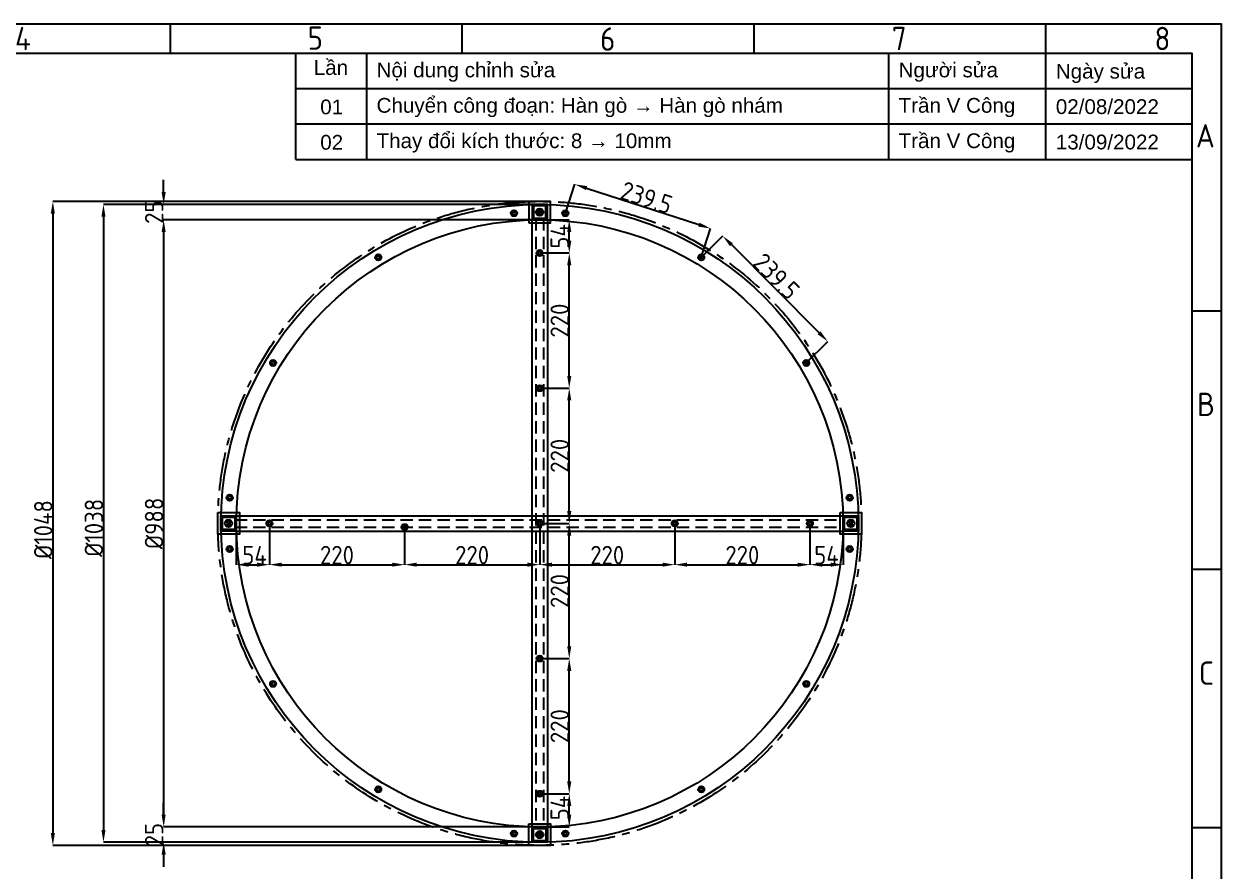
# Model space of a CAD drawing. Header units: millimetres. Extents: x -205945 to -46279, y 28253 to 108078.
# Drawn here: x -51304 to -49355, y 55566 to 56945 of the extents above; entities that cross this region are included whole.
import ezdxf

# ---------------------------------------------------------------- set-up
doc = ezdxf.new("R2010")
doc.units = ezdxf.units.MM
doc.header["$PDMODE"] = 2
for name, pattern in [('CENTER', [2, 1.25, -0.25, 0.25, -0.25]), ('CENTERX2', [4, 2.5, -0.5, 0.5, -0.5]), ('CONTPVMNIL', [0]), ('DASHEDX2', [1.5, 1, -0.5])]:
    doc.linetypes.add(name, pattern=pattern)
doc.layers.get('0').update_dxf_attribs({"linetype": 'CONTPVMNIL'})
doc.layers.get('DEFPOINTS').update_dxf_attribs({"color": 6})
for name, color, linetype in [('CENTER', 1, 'CENTERX2'), ('FRAME050', 6, 'Continuous'), ('hatch', 4, 'DASHEDX2'), ('MAIN', 7, 'Continuous')]:
    doc.layers.add(name, color=color, linetype=linetype)
doc.styles.add('ISOCP', font='isocp')
doc.styles.add('SLDTEXTSTYLE3', font='TXT', dxfattribs={"width": 0.65, "bigfont": 'bigfont'})
doc.styles.get("Standard").update_dxf_attribs({"font": 'isocp.shx'})
doc.dimstyles.new('Dim20$0', dxfattribs={"dimtxt": 20, "dimasz": 10, "dimexe": 0, "dimexo": 0, "dimgap": 0.6, "dimtad": 1, "dimtoh": 1, "dimdsep": 46, "dimtxsty": 'ISOCP', "dimcen": 0, "dimclrd": 3, "dimclre": 3, "dimclrt": 7, "dimadec": 3, "dimazin": 2, "dimtp": 0.05, "dimtm": 0.05, "dimtfac": 0.7, "dimtofl": 0, "dimtmove": 0, "dimatfit": 3, "dimfxl": 0, "dimtolj": 1, "dimarcsym": 0})

# ---------------------------------------------------------------- blocks, each defined once
blk = doc.blocks.new('*D725')
at = {"color": 3, "lineweight": -2, "ltscale": 50, "transparency": 16777216}
for p, q in [((-50422.9, 56636.9), (-50407.6, 56683.9)), ((-50388.6, 56677.7), (-50205.4, 56618.2)), ((-50201.7, 56565), (-50186.4, 56612))]:
    blk.add_line(p, q, dxfattribs=at)
at = {"color": 3, "ltscale": 50, "transparency": 16777216}
for points in [[(-50387.5, 56680.9), (-50389.6, 56674.6), (-50407.6, 56683.9)], [(-50204.4, 56621.4), (-50206.5, 56615), (-50186.4, 56612)]]:
    blk.add_solid(points, dxfattribs=at)
at = {"layer": 'DEFPOINTS', "color": 0, "ltscale": 50, "transparency": 16777216}
for p in [(-50422.9, 56636.9, 0), (-50186.4, 56612), (-50201.7, 56565, 0)]:
    blk.add_point(p, dxfattribs=at)
at = {"color": 7, "ltscale": 50, "transparency": 16777216, "insert": (-50290.7, 56662.3), "char_height": 30, "attachment_point": 5, "rotation": 341.9957, "style": 'ISOCP'}
blk.add_mtext('\\A1;239.5', dxfattribs=at)
blk = doc.blocks.new('*D726')
at = {"color": 3, "lineweight": -2, "ltscale": 50, "transparency": 16777216}
for p, q in [((-50201.7, 56565), (-50166.7, 56599.8)), ((-50152.6, 56585.7), (-50009.7, 56442.2)), ((-50030.7, 56393.2), (-49995.6, 56428.1))]:
    blk.add_line(p, q, dxfattribs=at)
at = {"color": 3, "ltscale": 50, "transparency": 16777216}
for points in [[(-50150.2, 56588), (-50154.9, 56583.3), (-50166.7, 56599.8)], [(-50007.4, 56444.6), (-50012.1, 56439.9), (-49995.6, 56428.1)]]:
    blk.add_solid(points, dxfattribs=at)
at = {"layer": 'DEFPOINTS', "color": 0, "ltscale": 50, "transparency": 16777216}
for p in [(-50201.7, 56565, 0), (-49995.6, 56428.1), (-50030.7, 56393.2, 0)]:
    blk.add_point(p, dxfattribs=at)
at = {"color": 7, "ltscale": 50, "transparency": 16777216, "insert": (-50079.3, 56534.2), "char_height": 30, "attachment_point": 5, "rotation": 314.877, "style": 'ISOCP'}
blk.add_mtext('\\A1;239.5', dxfattribs=at)
blk = doc.blocks.new('*D727')
at = {"color": 3, "lineweight": -2, "ltscale": 50, "transparency": 16777216}
for p, q in [((-50958.7, 56132.1), (-50958.7, 56064.9)), ((-50904.7, 56132.1), (-50904.7, 56064.9)), ((-50938.7, 56064.9), (-50924.7, 56064.9))]:
    blk.add_line(p, q, dxfattribs=at)
at = {"color": 3, "ltscale": 50, "transparency": 16777216}
for points in [[(-50938.7, 56068.2), (-50938.7, 56061.6), (-50958.7, 56064.9)], [(-50924.7, 56068.2), (-50924.7, 56061.6), (-50904.7, 56064.9)]]:
    blk.add_solid(points, dxfattribs=at)
at = {"layer": 'DEFPOINTS', "color": 0, "ltscale": 50, "transparency": 16777216}
for p in [(-50958.7, 56132.1, 0), (-50904.7, 56132.1, 0), (-50904.7, 56064.9)]:
    blk.add_point(p, dxfattribs=at)
at = {"color": 7, "ltscale": 50, "transparency": 16777216, "insert": (-50928.9, 56080.5), "char_height": 30, "attachment_point": 5, "style": 'ISOCP'}
blk.add_mtext('\\A1;54', dxfattribs=at)
blk = doc.blocks.new('*D728')
at = {"color": 3, "lineweight": -2, "ltscale": 50, "transparency": 16777216}
for p, q in [((-50904.7, 56132.1), (-50904.7, 56064.9)), ((-50684.7, 56132.1), (-50684.7, 56064.9)), ((-50884.7, 56064.9), (-50704.7, 56064.9))]:
    blk.add_line(p, q, dxfattribs=at)
at = {"color": 3, "ltscale": 50, "transparency": 16777216}
for points in [[(-50884.7, 56068.2), (-50884.7, 56061.6), (-50904.7, 56064.9)], [(-50704.7, 56068.2), (-50704.7, 56061.6), (-50684.7, 56064.9)]]:
    blk.add_solid(points, dxfattribs=at)
at = {"layer": 'DEFPOINTS', "color": 0, "ltscale": 50, "transparency": 16777216}
for p in [(-50904.7, 56132.1), (-50684.7, 56132.1, 0), (-50684.7, 56064.9)]:
    blk.add_point(p, dxfattribs=at)
at = {"color": 7, "ltscale": 50, "transparency": 16777216, "insert": (-50794.7, 56080.5), "char_height": 30, "attachment_point": 5, "style": 'ISOCP'}
blk.add_mtext('\\A1;220', dxfattribs=at)
blk = doc.blocks.new('*D729')
at = {"color": 3, "lineweight": -2, "ltscale": 50, "transparency": 16777216}
for p, q in [((-50684.7, 56132.1), (-50684.7, 56064.9)), ((-50464.7, 56132.1), (-50464.7, 56064.9)), ((-50664.7, 56064.9), (-50484.7, 56064.9))]:
    blk.add_line(p, q, dxfattribs=at)
at = {"color": 3, "ltscale": 50, "transparency": 16777216}
for points in [[(-50664.7, 56068.2), (-50664.7, 56061.6), (-50684.7, 56064.9)], [(-50484.7, 56068.2), (-50484.7, 56061.6), (-50464.7, 56064.9)]]:
    blk.add_solid(points, dxfattribs=at)
at = {"layer": 'DEFPOINTS', "color": 0, "ltscale": 50, "transparency": 16777216}
for p in [(-50684.7, 56132.1), (-50464.7, 56132.1, 0), (-50464.7, 56064.9)]:
    blk.add_point(p, dxfattribs=at)
at = {"color": 7, "ltscale": 50, "transparency": 16777216, "insert": (-50574.7, 56080.5), "char_height": 30, "attachment_point": 5, "style": 'ISOCP'}
blk.add_mtext('\\A1;220', dxfattribs=at)
blk = doc.blocks.new('*D730')
at = {"color": 3, "lineweight": -2, "ltscale": 50, "transparency": 16777216}
for p, q in [((-50464.7, 56132.1), (-50464.7, 56064.9)), ((-50244.7, 56132.1), (-50244.7, 56064.9)), ((-50444.7, 56064.9), (-50264.7, 56064.9))]:
    blk.add_line(p, q, dxfattribs=at)
at = {"color": 3, "ltscale": 50, "transparency": 16777216}
for points in [[(-50444.7, 56068.2), (-50444.7, 56061.6), (-50464.7, 56064.9)], [(-50264.7, 56068.2), (-50264.7, 56061.6), (-50244.7, 56064.9)]]:
    blk.add_solid(points, dxfattribs=at)
at = {"layer": 'DEFPOINTS', "color": 0, "ltscale": 50, "transparency": 16777216}
for p in [(-50464.7, 56132.1), (-50244.7, 56132.1, 0), (-50244.7, 56064.9)]:
    blk.add_point(p, dxfattribs=at)
at = {"color": 7, "ltscale": 50, "transparency": 16777216, "insert": (-50354.7, 56080.5), "char_height": 30, "attachment_point": 5, "style": 'ISOCP'}
blk.add_mtext('\\A1;220', dxfattribs=at)
blk = doc.blocks.new('*D731')
at = {"color": 3, "lineweight": -2, "ltscale": 50, "transparency": 16777216}
for p, q in [((-50244.7, 56132.1), (-50244.7, 56064.9)), ((-50024.7, 56132.1), (-50024.7, 56064.9)), ((-50224.7, 56064.9), (-50044.7, 56064.9))]:
    blk.add_line(p, q, dxfattribs=at)
at = {"color": 3, "ltscale": 50, "transparency": 16777216}
for points in [[(-50224.7, 56068.2), (-50224.7, 56061.6), (-50244.7, 56064.9)], [(-50044.7, 56068.2), (-50044.7, 56061.6), (-50024.7, 56064.9)]]:
    blk.add_solid(points, dxfattribs=at)
at = {"layer": 'DEFPOINTS', "color": 0, "ltscale": 50, "transparency": 16777216}
for p in [(-50244.7, 56132.1), (-50024.7, 56132.1, 0), (-50024.7, 56064.9)]:
    blk.add_point(p, dxfattribs=at)
at = {"color": 7, "ltscale": 50, "transparency": 16777216, "insert": (-50134.7, 56080.5), "char_height": 30, "attachment_point": 5, "style": 'ISOCP'}
blk.add_mtext('\\A1;220', dxfattribs=at)
blk = doc.blocks.new('*D732')
at = {"color": 3, "lineweight": -2, "ltscale": 50, "transparency": 16777216}
for p, q in [((-50024.7, 56132.1), (-50024.7, 56064.9)), ((-49970.7, 56132.1), (-49970.7, 56064.9)), ((-50004.7, 56064.9), (-49990.7, 56064.9))]:
    blk.add_line(p, q, dxfattribs=at)
at = {"color": 3, "ltscale": 50, "transparency": 16777216}
for points in [[(-50004.7, 56068.2), (-50004.7, 56061.6), (-50024.7, 56064.9)], [(-49990.7, 56068.2), (-49990.7, 56061.6), (-49970.7, 56064.9)]]:
    blk.add_solid(points, dxfattribs=at)
at = {"layer": 'DEFPOINTS', "color": 0, "ltscale": 50, "transparency": 16777216}
for p in [(-50024.7, 56132.1), (-49970.7, 56132.1, 0), (-49970.7, 56064.9)]:
    blk.add_point(p, dxfattribs=at)
at = {"color": 7, "ltscale": 50, "transparency": 16777216, "insert": (-49997.7, 56080.5), "char_height": 30, "attachment_point": 5, "style": 'ISOCP'}
blk.add_mtext('\\A1;54', dxfattribs=at)
blk = doc.blocks.new('*D733')
at = {"color": 3, "lineweight": -2, "ltscale": 50, "transparency": 16777216}
for p, q in [((-50464.7, 55692.1), (-50416.5, 55692.1)), ((-50416.5, 55658.1), (-50416.5, 55672.1)), ((-50464.7, 55638.1), (-50416.5, 55638.1))]:
    blk.add_line(p, q, dxfattribs=at)
at = {"color": 3, "ltscale": 50, "transparency": 16777216}
for points in [[(-50419.9, 55672.1), (-50413.2, 55672.1), (-50416.5, 55692.1)], [(-50419.9, 55658.1), (-50413.2, 55658.1), (-50416.5, 55638.1)]]:
    blk.add_solid(points, dxfattribs=at)
at = {"layer": 'DEFPOINTS', "color": 0, "ltscale": 50, "transparency": 16777216}
for p in [(-50464.7, 55692.1, 0), (-50416.5, 55692.1), (-50464.7, 55638.1, 0)]:
    blk.add_point(p, dxfattribs=at)
at = {"color": 7, "ltscale": 50, "transparency": 16777216, "insert": (-50432.1, 55668.9), "char_height": 30, "attachment_point": 5, "rotation": 90, "style": 'ISOCP'}
blk.add_mtext('\\A1;54', dxfattribs=at)
blk = doc.blocks.new('*D734')
at = {"color": 3, "lineweight": -2, "ltscale": 50, "transparency": 16777216}
for p, q in [((-50464.7, 55912.1), (-50416.5, 55912.1)), ((-50416.5, 55712.1), (-50416.5, 55892.1)), ((-50464.7, 55692.1), (-50416.5, 55692.1))]:
    blk.add_line(p, q, dxfattribs=at)
at = {"color": 3, "ltscale": 50, "transparency": 16777216}
for points in [[(-50419.9, 55892.1), (-50413.2, 55892.1), (-50416.5, 55912.1)], [(-50419.9, 55712.1), (-50413.2, 55712.1), (-50416.5, 55692.1)]]:
    blk.add_solid(points, dxfattribs=at)
at = {"layer": 'DEFPOINTS', "color": 0, "ltscale": 50, "transparency": 16777216}
for p in [(-50464.7, 55912.1, 0), (-50416.5, 55912.1), (-50464.7, 55692.1)]:
    blk.add_point(p, dxfattribs=at)
at = {"color": 7, "ltscale": 50, "transparency": 16777216, "insert": (-50432.1, 55802.1), "char_height": 30, "attachment_point": 5, "rotation": 90, "style": 'ISOCP'}
blk.add_mtext('\\A1;220', dxfattribs=at)
blk = doc.blocks.new('*D735')
at = {"color": 3, "lineweight": -2, "ltscale": 50, "transparency": 16777216}
for p, q in [((-50464.7, 56132.1), (-50416.5, 56132.1)), ((-50416.5, 55932.1), (-50416.5, 56112.1)), ((-50464.7, 55912.1), (-50416.5, 55912.1))]:
    blk.add_line(p, q, dxfattribs=at)
at = {"color": 3, "ltscale": 50, "transparency": 16777216}
for points in [[(-50419.9, 56112.1), (-50413.2, 56112.1), (-50416.5, 56132.1)], [(-50419.9, 55932.1), (-50413.2, 55932.1), (-50416.5, 55912.1)]]:
    blk.add_solid(points, dxfattribs=at)
at = {"layer": 'DEFPOINTS', "color": 0, "ltscale": 50, "transparency": 16777216}
for p in [(-50464.7, 56132.1), (-50416.5, 56132.1), (-50464.7, 55912.1, 0)]:
    blk.add_point(p, dxfattribs=at)
at = {"color": 7, "ltscale": 50, "transparency": 16777216, "insert": (-50432.1, 56022.1), "char_height": 30, "attachment_point": 5, "rotation": 90, "style": 'ISOCP'}
blk.add_mtext('\\A1;220', dxfattribs=at)
blk = doc.blocks.new('*D736')
at = {"color": 3, "lineweight": -2, "ltscale": 50, "transparency": 16777216}
for p, q in [((-50464.7, 56352.1), (-50416.5, 56352.1)), ((-50416.5, 56152.1), (-50416.5, 56332.1)), ((-50464.7, 56132.1), (-50416.5, 56132.1))]:
    blk.add_line(p, q, dxfattribs=at)
at = {"color": 3, "ltscale": 50, "transparency": 16777216}
for points in [[(-50419.9, 56332.1), (-50413.2, 56332.1), (-50416.5, 56352.1)], [(-50419.9, 56152.1), (-50413.2, 56152.1), (-50416.5, 56132.1)]]:
    blk.add_solid(points, dxfattribs=at)
at = {"layer": 'DEFPOINTS', "color": 0, "ltscale": 50, "transparency": 16777216}
for p in [(-50464.7, 56352.1, 0), (-50416.5, 56352.1), (-50464.7, 56132.1)]:
    blk.add_point(p, dxfattribs=at)
at = {"color": 7, "ltscale": 50, "transparency": 16777216, "insert": (-50432.1, 56242.1), "char_height": 30, "attachment_point": 5, "rotation": 90, "style": 'ISOCP'}
blk.add_mtext('\\A1;220', dxfattribs=at)
blk = doc.blocks.new('*D737')
at = {"color": 3, "lineweight": -2, "ltscale": 50, "transparency": 16777216}
for p, q in [((-50464.7, 56572.1), (-50416.5, 56572.1)), ((-50416.5, 56372.1), (-50416.5, 56552.1)), ((-50464.7, 56352.1), (-50416.5, 56352.1))]:
    blk.add_line(p, q, dxfattribs=at)
at = {"color": 3, "ltscale": 50, "transparency": 16777216}
for points in [[(-50419.9, 56552.1), (-50413.2, 56552.1), (-50416.5, 56572.1)], [(-50419.9, 56372.1), (-50413.2, 56372.1), (-50416.5, 56352.1)]]:
    blk.add_solid(points, dxfattribs=at)
at = {"layer": 'DEFPOINTS', "color": 0, "ltscale": 50, "transparency": 16777216}
for p in [(-50464.7, 56572.1, 0), (-50416.5, 56572.1), (-50464.7, 56352.1, 0)]:
    blk.add_point(p, dxfattribs=at)
at = {"color": 7, "ltscale": 50, "transparency": 16777216, "insert": (-50432.1, 56462.1), "char_height": 30, "attachment_point": 5, "rotation": 90, "style": 'ISOCP'}
blk.add_mtext('\\A1;220', dxfattribs=at)
blk = doc.blocks.new('*D738')
at = {"color": 3, "lineweight": -2, "ltscale": 50, "transparency": 16777216}
for p, q in [((-50464.7, 56626.1), (-50416.5, 56626.1)), ((-50416.5, 56592.1), (-50416.5, 56606.1)), ((-50464.7, 56572.1), (-50416.5, 56572.1))]:
    blk.add_line(p, q, dxfattribs=at)
at = {"color": 3, "ltscale": 50, "transparency": 16777216}
for points in [[(-50419.9, 56606.1), (-50413.2, 56606.1), (-50416.5, 56626.1)], [(-50419.9, 56592.1), (-50413.2, 56592.1), (-50416.5, 56572.1)]]:
    blk.add_solid(points, dxfattribs=at)
at = {"layer": 'DEFPOINTS', "color": 0, "ltscale": 50, "transparency": 16777216}
for p in [(-50464.7, 56626.1, 0), (-50416.5, 56626.1), (-50464.7, 56572.1, 0)]:
    blk.add_point(p, dxfattribs=at)
at = {"color": 7, "ltscale": 50, "transparency": 16777216, "insert": (-50432.1, 56599.1), "char_height": 30, "attachment_point": 5, "rotation": 90, "style": 'ISOCP'}
blk.add_mtext('\\A1;54', dxfattribs=at)
blk = doc.blocks.new('*D739')
at = {"color": 3, "lineweight": -2, "ltscale": 50, "transparency": 16777216}
for p, q in [((-51076.9, 56671.1), (-51076.9, 56691.1)), ((-50477.2, 56651.1), (-51076.9, 56651.1)), ((-50477.2, 56626.1), (-51076.9, 56626.1)), ((-51076.9, 56606.1), (-51076.9, 56586.1))]:
    blk.add_line(p, q, dxfattribs=at)
at = {"color": 3, "ltscale": 50, "transparency": 16777216}
for points in [[(-51080.2, 56671.1), (-51073.6, 56671.1), (-51076.9, 56651.1)], [(-51080.2, 56606.1), (-51073.6, 56606.1), (-51076.9, 56626.1)]]:
    blk.add_solid(points, dxfattribs=at)
at = {"layer": 'DEFPOINTS', "color": 0, "ltscale": 50, "transparency": 16777216}
for p in [(-50477.2, 56651.1, 0), (-51076.9, 56626.1), (-50477.2, 56626.1, 0)]:
    blk.add_point(p, dxfattribs=at)
at = {"color": 7, "ltscale": 50, "transparency": 16777216, "insert": (-51092.5, 56638.6), "char_height": 30, "attachment_point": 5, "rotation": 90, "style": 'ISOCP'}
blk.add_mtext('\\A1;25', dxfattribs=at)
blk = doc.blocks.new('*D740')
at = {"color": 3, "lineweight": -2, "ltscale": 50, "transparency": 16777216}
for p, q in [((-50464.7, 56626.1), (-51076.9, 56626.1)), ((-51076.9, 56606.1), (-51076.9, 55658.1)), ((-50464.7, 55638.1), (-51076.9, 55638.1))]:
    blk.add_line(p, q, dxfattribs=at)
at = {"color": 3, "ltscale": 50, "transparency": 16777216}
for points in [[(-51080.2, 56606.1), (-51073.6, 56606.1), (-51076.9, 56626.1)], [(-51080.2, 55658.1), (-51073.6, 55658.1), (-51076.9, 55638.1)]]:
    blk.add_solid(points, dxfattribs=at)
at = {"layer": 'DEFPOINTS', "color": 0, "ltscale": 50, "transparency": 16777216}
for p in [(-50464.7, 56626.1, 0), (-51076.9, 55638.1), (-50464.7, 55638.1, 0)]:
    blk.add_point(p, dxfattribs=at)
at = {"color": 7, "ltscale": 50, "transparency": 16777216, "insert": (-51092.5, 56132.1), "char_height": 30, "attachment_point": 5, "rotation": 90, "style": 'ISOCP'}
blk.add_mtext('\\A1;%%C988', dxfattribs=at)
blk = doc.blocks.new('*D741')
at = {"color": 3, "lineweight": -2, "ltscale": 50, "transparency": 16777216}
for p, q in [((-51076.9, 55658.1), (-51076.9, 55678.1)), ((-50464.7, 55638.1), (-51076.9, 55638.1)), ((-50464.7, 55613.1), (-51076.9, 55613.1)), ((-51076.9, 55593.1), (-51076.9, 55573.1))]:
    blk.add_line(p, q, dxfattribs=at)
at = {"color": 3, "ltscale": 50, "transparency": 16777216}
for points in [[(-51080.2, 55658.1), (-51073.6, 55658.1), (-51076.9, 55638.1)], [(-51080.2, 55593.1), (-51073.6, 55593.1), (-51076.9, 55613.1)]]:
    blk.add_solid(points, dxfattribs=at)
at = {"layer": 'DEFPOINTS', "color": 0, "ltscale": 50, "transparency": 16777216}
for p in [(-50464.7, 55638.1, 0), (-51076.9, 55613.1), (-50464.7, 55613.1, 0)]:
    blk.add_point(p, dxfattribs=at)
at = {"color": 7, "ltscale": 50, "transparency": 16777216, "insert": (-51092.5, 55625.6), "char_height": 30, "attachment_point": 5, "rotation": 90, "style": 'ISOCP'}
blk.add_mtext('\\A1;25', dxfattribs=at)
blk = doc.blocks.new('*D742')
at = {"color": 3, "lineweight": -2, "ltscale": 50, "transparency": 16777216}
for p, q in [((-50464.7, 56651.1), (-51174.9, 56651.1)), ((-51174.9, 56631.1), (-51174.9, 55633.1)), ((-50464.7, 55613.1), (-51174.9, 55613.1))]:
    blk.add_line(p, q, dxfattribs=at)
at = {"color": 3, "ltscale": 50, "transparency": 16777216}
for points in [[(-51178.2, 56631.1), (-51171.6, 56631.1), (-51174.9, 56651.1)], [(-51178.2, 55633.1), (-51171.6, 55633.1), (-51174.9, 55613.1)]]:
    blk.add_solid(points, dxfattribs=at)
at = {"layer": 'DEFPOINTS', "color": 0, "ltscale": 50, "transparency": 16777216}
for p in [(-50464.7, 56651.1, 0), (-51174.9, 55613.1), (-50464.7, 55613.1, 0)]:
    blk.add_point(p, dxfattribs=at)
at = {"color": 7, "ltscale": 50, "transparency": 16777216, "insert": (-51190.5, 56124.9), "char_height": 30, "attachment_point": 5, "rotation": 90, "style": 'ISOCP'}
blk.add_mtext('\\A1;%%C1038', dxfattribs=at)
blk = doc.blocks.new('*D743')
at = {"color": 3, "lineweight": -2, "ltscale": 50, "transparency": 16777216}
for p, q in [((-50464.7, 56656.1), (-51257.3, 56656.1)), ((-51257.3, 56636.1), (-51257.3, 55628.1)), ((-50464.7, 55608.1), (-51257.3, 55608.1))]:
    blk.add_line(p, q, dxfattribs=at)
at = {"color": 3, "ltscale": 50, "transparency": 16777216}
for points in [[(-51260.7, 56636.1), (-51254, 56636.1), (-51257.3, 56656.1)], [(-51260.7, 55628.1), (-51254, 55628.1), (-51257.3, 55608.1)]]:
    blk.add_solid(points, dxfattribs=at)
at = {"layer": 'DEFPOINTS', "color": 0, "ltscale": 50, "transparency": 16777216}
for p in [(-50464.7, 56656.1, 0), (-51257.3, 55608.1), (-50464.7, 55608.1, 0)]:
    blk.add_point(p, dxfattribs=at)
at = {"color": 7, "ltscale": 50, "transparency": 16777216, "insert": (-51272.9, 56122.1), "char_height": 30, "attachment_point": 5, "rotation": 90, "style": 'ISOCP'}
blk.add_mtext('\\A1;%%C1048', dxfattribs=at)
blk = doc.blocks.new('ẢERHAEEH')
at = {"layer": 'FRAME050'}
for p, q in [((-142.56, 213.96), (-142.56, 217.92)), ((-102.96, 213.96), (-102.96, 217.92)), ((-63.36, 213.96), (-63.36, 217.92)), ((-23.76, 213.96), (-23.76, 217.92)), ((0, 178.96), (-3.96, 178.96)), ((0, 143.96), (-3.96, 143.96)), ((-3.96, 108.96), (0, 108.96))]:
    blk.add_line(p, q, dxfattribs=at)
at = {"layer": 'MAIN', "color": 7, "linetype": 'Continuous'}
blk.add_lwpolyline([(-300.96, 213.96), (-3.96, 213.96), (-3.96, 3.96), (-300.96, 3.96)], close=True, dxfattribs=at)
at = {"layer": 'FRAME050', "style": 'ISOCP'}
for s, p in [('4', (-163.63, 214.36)), ('5', (-123.93, 214.42)), ('6', (-84.25, 214.28)), ('7', (-44.67, 214.36)), ('8', (-9.03, 214.36)), ('A', (-3.41, 201.17)), ('B', (-3.25, 164.74)), ('C', (-3.01, 128.3))]:
    blk.add_text(s, height=3.17, dxfattribs=at).set_placement(p)

msp = doc.modelspace()

# ---------------------------------------------------------------- linework, layer by layer
at = {"ltscale": 50}
for p, q in [((-50465.173, 56642.077, 0), (-50465.173, 56635.077, 0)), ((-50464.173, 56642.077, 0), (-50464.173, 56635.077, 0)), ((-50477.173, 55638.077, 0), (-50477.173, 56626.077, 0)), ((-50452.173, 56626.077, 0), (-50452.173, 55638.077, 0)), ((-50958.673, 56144.577, 0), (-49970.673, 56144.577, 0)), ((-50974.673, 56132.577, 0), (-50967.673, 56132.577, 0)), ((-50974.673, 56131.577, 0), (-50967.673, 56131.577, 0)), ((-50958.673, 56119.577, 0), (-49970.673, 56119.577, 0)), ((-49961.673, 56132.577, 0), (-49954.673, 56132.577, 0)), ((-49961.673, 56131.577, 0), (-49954.673, 56131.577, 0)), ((-50465.173, 55629.077, 0), (-50465.173, 55622.077, 0)), ((-50464.173, 55629.077, 0), (-50464.173, 55622.077, 0))]:
    msp.add_line(p, q, dxfattribs=at)
at = {"ltscale": 50, "elevation": 0}
for points in [[(-50482.173, 56621.077), (-50447.173, 56621.077), (-50447.173, 56656.077), (-50482.173, 56656.077)], [(-50477.173, 56626.077), (-50452.173, 56626.077), (-50452.173, 56651.077), (-50477.173, 56651.077)], [(-50474.673, 56628.577), (-50454.673, 56628.577), (-50454.673, 56648.577), (-50474.673, 56648.577)], [(-50988.673, 56149.577), (-50953.673, 56149.577), (-50953.673, 56114.577), (-50988.673, 56114.577)], [(-50983.673, 56144.577), (-50958.673, 56144.577), (-50958.673, 56119.577), (-50983.673, 56119.577)], [(-50981.173, 56142.077), (-50961.173, 56142.077), (-50961.173, 56122.077), (-50981.173, 56122.077)], [(-49975.673, 56149.577), (-49940.673, 56149.577), (-49940.673, 56114.577), (-49975.673, 56114.577)], [(-49970.673, 56144.577), (-49945.673, 56144.577), (-49945.673, 56119.577), (-49970.673, 56119.577)], [(-49968.173, 56142.077), (-49948.173, 56142.077), (-49948.173, 56122.077), (-49968.173, 56122.077)], [(-50482.173, 55643.077), (-50447.173, 55643.077), (-50447.173, 55608.077), (-50482.173, 55608.077)], [(-50477.173, 55638.077), (-50452.173, 55638.077), (-50452.173, 55613.077), (-50477.173, 55613.077)], [(-50474.673, 55635.577), (-50454.673, 55635.577), (-50454.673, 55615.577), (-50474.673, 55615.577)]]:
    msp.add_lwpolyline(points, close=True, dxfattribs=at)
at = {"ltscale": 3}
msp.add_circle((-50464.673, 56132.077, 0), 519, dxfattribs=at)
at = {"ltscale": 50}
for centre, radius in [((-50506.454, 56636.851, 0), 5), ((-50464.673, 56638.577, 0), 6), ((-50422.891, 56636.851, 0), 5), ((-50464.673, 56132.077, 0), 494), ((-50506.454, 56636.851, 0), 2.5), ((-50422.891, 56636.851, 0), 2.5), ((-50727.634, 56564.966, 0), 5), ((-50727.634, 56564.966, 0), 2.5), ((-50464.673, 56572.077, 0), 5), ((-50464.673, 56572.077, 0), 2.5), ((-50201.711, 56564.966, 0), 5), ((-50201.711, 56564.966, 0), 2.5), ((-50898.687, 56393.178, 0), 5), ((-50898.687, 56393.178, 0), 2.5), ((-50030.658, 56393.178, 0), 5), ((-50030.658, 56393.178, 0), 2.5), ((-50464.673, 56352.077, 0), 5), ((-50464.673, 56352.077, 0), 2.5), ((-50969.446, 56173.857, 0), 5), ((-50969.446, 56173.857, 0), 2.5), ((-49959.899, 56173.857, 0), 5), ((-49959.899, 56173.857, 0), 2.5), ((-50971.173, 56132.077, 0), 6), ((-50904.673, 56132.077, 0), 5), ((-50904.673, 56132.077, 0), 2.5), ((-50464.673, 56132.077, 0), 5), ((-50464.673, 56132.077, 0), 2.5), ((-50244.673, 56132.077, 0), 5), ((-50244.673, 56132.077, 0), 2.5), ((-50024.673, 56132.077, 0), 5), ((-50024.673, 56132.077, 0), 2.5), ((-49958.173, 56132.077, 0), 6), ((-50684.673, 56126.077, 0), 5), ((-50684.673, 56126.077, 0), 2.5), ((-50969.446, 56090.297, 0), 5), ((-49959.899, 56090.297, 0), 5), ((-50969.446, 56090.297, 0), 2.5), ((-49959.899, 56090.297, 0), 2.5), ((-50464.673, 55912.077, 0), 5), ((-50464.673, 55912.077, 0), 2.5), ((-50898.687, 55870.976, 0), 5), ((-50898.687, 55870.976, 0), 2.5), ((-50030.658, 55870.976, 0), 5), ((-50030.658, 55870.976, 0), 2.5), ((-50727.634, 55699.187, 0), 5), ((-50727.634, 55699.187, 0), 2.5), ((-50464.673, 55692.077, 0), 5), ((-50464.673, 55692.077, 0), 2.5), ((-50201.711, 55699.187, 0), 5), ((-50201.711, 55699.187, 0), 2.5), ((-50506.454, 55627.303, 0), 5), ((-50506.454, 55627.303, 0), 2.5), ((-50464.673, 55625.577, 0), 6), ((-50422.891, 55627.303, 0), 5), ((-50422.891, 55627.303, 0), 2.5)]:
    msp.add_circle(centre, radius, dxfattribs=at)
for centre, start, end in [((-50464.673, 56638.577, 0), 98.213211, 261.786789), ((-50464.673, 56638.577, 0), 278.213211, 81.786789), ((-50971.173, 56132.077, 0), 8.213211, 171.786789), ((-49958.173, 56132.077, 0), 8.213211, 171.786789), ((-50971.173, 56132.077, 0), 188.213211, 351.786789), ((-49958.173, 56132.077, 0), 188.213211, 351.786789), ((-50464.673, 55625.577, 0), 98.213211, 261.786789), ((-50464.673, 55625.577, 0), 278.213211, 81.786789)]:
    msp.add_arc(centre, 3.5, start, end, dxfattribs=at)
at = {"layer": 'CENTER', "color": 1, "linetype": 'CENTER', "ltscale": 50}
msp.add_circle((-50464.673, 56132.077, 0), 524, dxfattribs=at)
at = {"layer": 'DEFPOINTS', "ltscale": 30}
msp.add_lwpolyline([(-53014.326, 56944.823), (-49355.286, 56944.823), (-49355.286, 54329.783), (-53014.326, 54329.783)], close=True, dxfattribs=at)
at = {"layer": 'hatch', "ltscale": 20}
for p, q in [((-50470.673, 56628.577, 0), (-50470.673, 55635.577, 0)), ((-50458.673, 56628.577, 0), (-50458.673, 55635.577, 0)), ((-50961.173, 56138.077, 0), (-49968.173, 56138.077, 0)), ((-50961.173, 56126.077, 0), (-49968.173, 56126.077, 0))]:
    msp.add_line(p, q, dxfattribs=at)
at = {"layer": 'MAIN'}
for p, q in [((-50861.55, 56839.703), (-50861.55, 56897.303)), ((-50746.35, 56839.703), (-50746.35, 56897.303)), ((-49896.418, 56839.703), (-49896.418, 56897.303)), ((-49640.406, 56839.703), (-49640.406, 56897.303)), ((-50861.55, 56839.703), (-49402.806, 56839.703)), ((-50861.55, 56782.103), (-50861.55, 56839.703)), ((-50746.35, 56782.103), (-50746.35, 56839.703)), ((-49896.418, 56782.103), (-49896.418, 56839.703)), ((-49640.406, 56782.103), (-49640.406, 56839.703)), ((-50861.55, 56782.103), (-49402.806, 56782.103)), ((-50861.55, 56724.503), (-50861.55, 56782.103)), ((-50746.35, 56724.503), (-50746.35, 56782.103)), ((-49896.418, 56724.503), (-49896.418, 56782.103)), ((-49640.406, 56724.503), (-49640.406, 56782.103)), ((-50861.55, 56724.503), (-49402.806, 56724.503))]:
    msp.add_line(p, q, dxfattribs=at)

# ---------------------------------------------------------------- block references
at = {"xscale": 12, "yscale": 12, "zscale": 12}
msp.add_blockref('ẢERHAEEH', (-49355.286, 54329.783), dxfattribs=at)

# ---------------------------------------------------------------- texts
at = {"char_height": 24, "width": 29.41061, "attachment_point": 1}
for s, insert in [('{\\fArial|b0|i0|c0|p34;Lần}', (-50832.55, 56885.943)), ('{\\fArial|b0|i0|c0|p34;01}', (-50821.959, 56821.831)), ('{\\fArial|b0|i0|c0|p34;02}', (-50821.959, 56764.231))]:
    msp.add_mtext(s, dxfattribs=dict(at, insert=insert))
at = {"color": 0, "char_height": 24, "attachment_point": 1, "style": 'SLDTEXTSTYLE3'}
for s, insert, width in [('{\\fArial|b0|i0|c0|p34;\\W1;\\C256;Nội dung chỉnh sửa}', (-50730.272, 56881.976), 439.80823), ('{\\fArial|b0|i0|c0|p34;\\W1;\\C256;Người sửa}', (-49880.34, 56881.976), 439.80823), ('{\\fArial|b0|i0|c0|p34;\\W1;\\C256;Ngày sửa}', (-49624.327, 56879.895), 439.80823), ('{\\fArial|b0|i0|c0|p34;\\W1;\\C256;Chuyển công đoạn: Hàn gò \\fArial|b0|i0|c134|p34;→ \\fArial|b0|i0|c0|p34;Hàn gò nhám}', (-50730.272, 56824.376), 759.11352), ('{\\fArial|b0|i0|c0|p34;\\W1;\\C256;Trần V Công}', (-49880.34, 56824.376), 439.80823), ('{\\fArial|b0|i0|c0|p34;\\W1;\\C256;02/08/2022}', (-49624.327, 56822.295), 439.80823), ('{\\fArial|b0|i0|c0|p34;\\W1;\\C256;Thay đổi kích thước: 8 → 10mm}', (-50730.272, 56766.776), 759.11352), ('{\\fArial|b0|i0|c0|p34;\\W1;\\C256;Trần V Công}', (-49880.34, 56766.776), 439.80823), ('{\\fArial|b0|i0|c0|p34;\\W1;\\C256;13/09/2022}', (-49624.327, 56764.695), 439.80823)]:
    msp.add_mtext(s, dxfattribs=dict(at, insert=insert, width=width))

# ---------------------------------------------------------------- dimensions: what is measured, and where the dimension line sits
at = {"ltscale": 50}
for base, p1, p2, picture, middle in [((-51076.894, 56626.077), (-50477.173, 56651.077, 0), (-50477.173, 56626.077, 0), '*D739', (-51076.894, 56638.577)), ((-50416.523, 56132.077), (-50464.673, 55912.077, 0), (-50464.673, 56132.077), '*D735', (-50416.523, 56022.077)), ((-50416.523, 55912.077), (-50464.673, 55692.077), (-50464.673, 55912.077, 0), '*D734', (-50416.523, 55802.077)), ((-50416.523, 55692.077), (-50464.673, 55638.077, 0), (-50464.673, 55692.077, 0), '*D733', (-50416.523, 55668.858)), ((-51076.894, 55613.077), (-50464.673, 55638.077, 0), (-50464.673, 55613.077, 0), '*D741', (-51076.894, 55625.577))]:
    dim = msp.add_linear_dim(base=base, p1=p1, p2=p2, angle=90, dimstyle='Dim20$0', override={"dimtxt": 30, "dimasz": 20, "dimtad": 3}, dxfattribs=at)
    dim.commit()
    dim.dimension.update_dxf_attribs({"geometry": picture, "text_midpoint": middle, "dimtype": 160})
for base, p1, p2, angle, text, picture, middle, dimtype in [((-50186.414, 56612.035), (-50422.891, 56636.851, 0), (-50201.711, 56564.966, 0), 341.995708, '239.5', '*D725', (-50295.508, 56647.491), 161), ((-51257.324, 55608.077), (-50464.673, 56656.077, 0), (-50464.673, 55608.077, 0), 90, '%%C<>', '*D743', (-51257.324, 56122.091), 160), ((-51174.914, 55613.077), (-50464.673, 56651.077, 0), (-50464.673, 55613.077, 0), 90, '%%C<>', '*D742', (-51174.914, 56124.893), 160), ((-51076.894, 55638.077), (-50464.673, 56626.077, 0), (-50464.673, 55638.077, 0), 90, '%%C<>', '*D740', (-51076.894, 56132.077), 160), ((-49995.63, 56428.055), (-50201.711, 56564.966, 0), (-50030.658, 56393.178, 0), 314.877013, '239.5', '*D726', (-50090.327, 56523.16), 161)]:
    dim = msp.add_linear_dim(base=base, p1=p1, p2=p2, angle=angle, text=text, dimstyle='Dim20$0', override={"dimtxt": 30, "dimasz": 20, "dimtad": 3}, dxfattribs=at)
    dim.commit()
    dim.dimension.update_dxf_attribs({"geometry": picture, "text_midpoint": middle, "dimtype": dimtype})
for base, p1, p2, picture, middle in [((-50416.523, 56626.077), (-50464.673, 56572.077, 0), (-50464.673, 56626.077, 0), '*D738', (-50432.123, 56599.077)), ((-50416.523, 56572.077), (-50464.673, 56352.077, 0), (-50464.673, 56572.077, 0), '*D737', (-50432.126, 56462.077)), ((-50416.523, 56352.077), (-50464.673, 56132.077), (-50464.673, 56352.077, 0), '*D736', (-50432.126, 56242.077))]:
    dim = msp.add_linear_dim(base=base, p1=p1, p2=p2, angle=90, dimstyle='Dim20$0', override={"dimtxt": 30, "dimasz": 20, "dimtad": 3}, dxfattribs=at)
    dim.commit()
    dim.dimension.update_dxf_attribs({"geometry": picture, "text_midpoint": middle})
for base, p1, p2, picture, middle in [((-50904.673, 56064.892), (-50958.673, 56132.077, 0), (-50904.673, 56132.077, 0), '*D727', (-50928.897, 56064.892)), ((-50684.673, 56064.892), (-50904.673, 56132.077), (-50684.673, 56132.077, 0), '*D728', (-50794.673, 56064.892)), ((-50464.673, 56064.892), (-50684.673, 56132.077), (-50464.673, 56132.077, 0), '*D729', (-50574.673, 56064.892)), ((-50244.673, 56064.892), (-50464.673, 56132.077), (-50244.673, 56132.077, 0), '*D730', (-50354.673, 56064.892)), ((-50024.673, 56064.892), (-50244.673, 56132.077), (-50024.673, 56132.077, 0), '*D731', (-50134.673, 56064.892)), ((-49970.673, 56064.892), (-50024.673, 56132.077), (-49970.673, 56132.077, 0), '*D732', (-49997.673, 56064.892))]:
    dim = msp.add_linear_dim(base=base, p1=p1, p2=p2, dimstyle='Dim20$0', override={"dimtxt": 30, "dimasz": 20, "dimtad": 3}, dxfattribs=at)
    dim.commit()
    dim.dimension.update_dxf_attribs({"geometry": picture, "text_midpoint": middle, "dimtype": 160})

doc.saveas('drawing.dxf')
